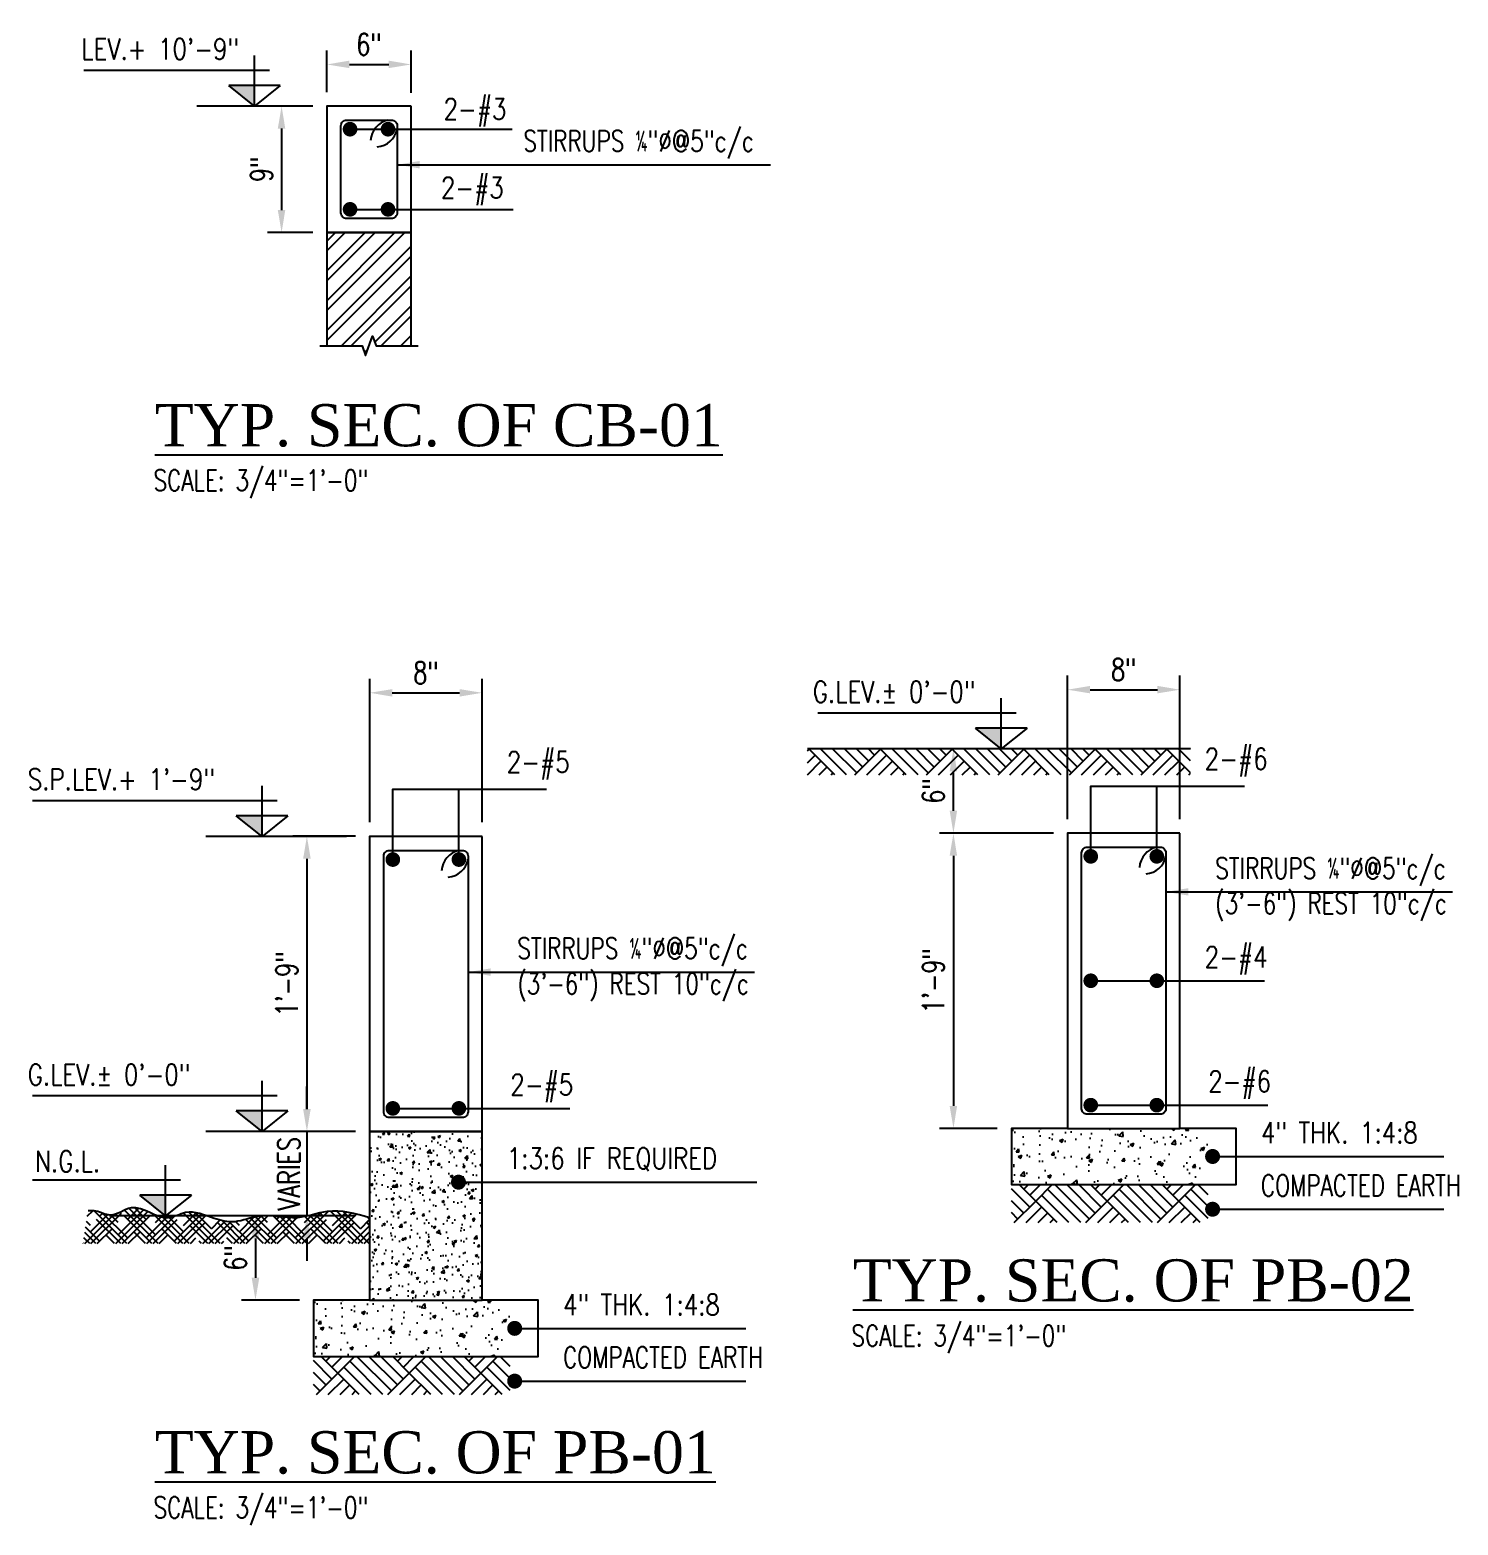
# Model space of a CAD drawing. Header units: inches. Extents: x 295786 to 300745, y 68261 to 70432.
# Drawn here: x 300415.2 to 300516.8, y 69461 to 69567.3 of the extents above; entities that cross this region are included whole.
import ezdxf

# ---------------------------------------------------------------- set-up
doc = ezdxf.new("R2010")
doc.units = ezdxf.units.IN
doc.header["$MEASUREMENT"] = 0
for name, color, linetype in [('A-TYP-DIM', 1, 'Continuous'), ('A-TYP-H-TEXT', 2, 'Continuous'), ('A-TYP-M-BOT-STEEL', 6, 'Continuous'), ('A-TYP-REIN-ARROW', 1, 'Continuous'), ('A-TYP-S-BOT-STEEL', 6, 'Continuous'), ('A-TYP-SECTION', 5, 'Continuous'), ('A-TYP-ST-DONUT', 6, 'Continuous'), ('A-TYP-ST-Hatch', 8, 'Continuous'), ('A-TYP-ST-LEAN', 1, 'Continuous'), ('A-TYP-ST-LEVEL', 1, 'Continuous'), ('A-TYP-ST-TEXT', 2, 'Continuous'), ('HATCH', 7, 'Continuous')]:
    doc.layers.add(name, color=color, linetype=linetype)
doc.styles.add('HADINGS', font='times.ttf')
doc.styles.add('rizwan', font='romans.shx', dxfattribs={"width": 0.75})
doc.styles.add('STYLE4', font='romans.shx')
doc.dimstyles.new('STYLE-64', dxfattribs={"dimscale": 64, "dimtxt": 0.09375, "dimasz": 0.09375, "dimexe": 0.0625, "dimexo": 0.0625, "dimgap": 0.03125, "dimtad": 1, "dimzin": 3, "dimdsep": 46, "dimlunit": 4, "dimtxsty": 'rizwan', "dimcen": 0.125, "dimdle": 4, "dimclrd": 1, "dimclre": 1, "dimclrt": 2, "dimadec": 0, "dimazin": 0, "dimtfac": 0.5, "dimtix": 1, "dimtmove": 2, "dimatfit": 3, "dimfxl": 0, "dimfrac": 1, "dimtolj": 1, "dimtzin": 3, "dimarcsym": 0})

# ---------------------------------------------------------------- blocks, each defined once
blk = doc.blocks.new('*D187')
at = {"layer": 'A-TYP-DIM', "color": 1, "lineweight": -2, "ltscale": 1.5, "transparency": 16777216}
for p, q in [((300439.37, 69510.98), (300439.37, 69521.19)), ((300447.37, 69510.98), (300447.37, 69521.19)), ((300440.97, 69520.19), (300445.77, 69520.19))]:
    blk.add_line(p, q, dxfattribs=at)
at = {"layer": 'A-TYP-DIM', "color": 1, "ltscale": 1.5, "transparency": 16777216}
for points in [[(300440.97, 69520.45), (300440.97, 69519.92), (300439.37, 69520.19)], [(300445.77, 69520.45), (300445.77, 69519.92), (300447.37, 69520.19)]]:
    blk.add_solid(points, dxfattribs=at)
at = {"layer": 'Defpoints', "color": 0, "ltscale": 1.5, "transparency": 16777216}
for p in [(300447.37, 69520.19), (300439.37, 69509.98), (300447.37, 69509.98)]:
    blk.add_point(p, dxfattribs=at)
at = {"layer": 'A-TYP-DIM', "color": 2, "ltscale": 1.5, "transparency": 16777216, "insert": (300443.37, 69521.62), "char_height": 1.562, "attachment_point": 5, "style": 'rizwan'}
blk.add_mtext('\\A1;8"', dxfattribs=at)
blk = doc.blocks.new('*D188')
at = {"layer": 'A-TYP-DIM', "color": 1, "lineweight": -2, "ltscale": 1.5, "transparency": 16777216}
for p, q in [((300438.37, 69509.98), (300433.9, 69509.98)), ((300434.9, 69508.38), (300434.9, 69490.58)), ((300438.37, 69488.98), (300433.9, 69488.98))]:
    blk.add_line(p, q, dxfattribs=at)
at = {"layer": 'A-TYP-DIM', "color": 1, "ltscale": 1.5, "transparency": 16777216}
for points in [[(300434.63, 69508.38), (300435.17, 69508.38), (300434.9, 69509.98)], [(300434.63, 69490.58), (300435.17, 69490.58), (300434.9, 69488.98)]]:
    blk.add_solid(points, dxfattribs=at)
at = {"layer": 'Defpoints', "color": 0, "ltscale": 1.5, "transparency": 16777216}
for p in [(300439.37, 69509.98), (300434.9, 69488.98), (300439.37, 69488.98)]:
    blk.add_point(p, dxfattribs=at)
at = {"layer": 'A-TYP-DIM', "color": 2, "ltscale": 1.5, "transparency": 16777216, "insert": (300433.47, 69499.48), "char_height": 1.562, "attachment_point": 5, "rotation": 90, "style": 'rizwan'}
blk.add_mtext('\\A1;1\'-9"', dxfattribs=at)
blk = doc.blocks.new('*D189')
at = {"layer": 'A-TYP-DIM', "color": 1, "lineweight": -2, "ltscale": 1.5, "transparency": 16777216}
for p, q in [((300434.9, 69490.58), (300434.9, 69492.18)), ((300438.37, 69488.98), (300433.9, 69488.98)), ((300434.9, 69488.98), (300434.9, 69482.98)), ((300438.37, 69482.98), (300433.9, 69482.98)), ((300434.9, 69481.38), (300434.9, 69479.78))]:
    blk.add_line(p, q, dxfattribs=at)
at = {"layer": 'A-TYP-DIM', "color": 1, "ltscale": 1.5, "transparency": 16777216}
for points in [[(300434.63, 69490.58), (300435.17, 69490.58), (300434.9, 69488.98)], [(300434.63, 69481.38), (300435.17, 69481.38), (300434.9, 69482.98)]]:
    blk.add_solid(points, dxfattribs=at)
at = {"layer": 'Defpoints', "color": 0, "ltscale": 1.5, "transparency": 16777216}
for p in [(300439.37, 69488.98), (300434.9, 69482.98), (300439.37, 69482.98)]:
    blk.add_point(p, dxfattribs=at)
at = {"layer": 'A-TYP-DIM', "color": 2, "ltscale": 1.5, "transparency": 16777216, "insert": (300433.62, 69485.98), "char_height": 1.562, "attachment_point": 5, "rotation": 90, "style": 'rizwan'}
blk.add_mtext('\\A1;VARIES', dxfattribs=at)
blk = doc.blocks.new('*D190')
at = {"layer": 'A-TYP-DIM', "color": 1, "lineweight": -2, "ltscale": 1.5, "transparency": 16777216}
for p, q in [((300436.72, 69482.98), (300430.24, 69482.98)), ((300431.24, 69481.38), (300431.24, 69478.58)), ((300434.37, 69476.98), (300430.24, 69476.98))]:
    blk.add_line(p, q, dxfattribs=at)
at = {"layer": 'A-TYP-DIM', "color": 1, "ltscale": 1.5, "transparency": 16777216}
for points in [[(300430.97, 69481.38), (300431.51, 69481.38), (300431.24, 69482.98)], [(300430.97, 69478.58), (300431.51, 69478.58), (300431.24, 69476.98)]]:
    blk.add_solid(points, dxfattribs=at)
at = {"layer": 'Defpoints', "color": 0, "ltscale": 1.5, "transparency": 16777216}
for p in [(300437.72, 69482.98), (300431.24, 69476.98), (300435.37, 69476.98)]:
    blk.add_point(p, dxfattribs=at)
at = {"layer": 'A-TYP-DIM', "color": 2, "ltscale": 1.5, "transparency": 16777216, "insert": (300429.81, 69479.98), "char_height": 1.562, "attachment_point": 5, "rotation": 90, "style": 'rizwan'}
blk.add_mtext('\\A1;6"', dxfattribs=at)
blk = doc.blocks.new('*D191')
at = {"layer": 'A-TYP-DIM', "color": 1, "lineweight": -2, "ltscale": 1.5, "transparency": 16777216}
for p, q in [((300489.03, 69511.2), (300489.03, 69521.41)), ((300497.03, 69511.2), (300497.03, 69521.41)), ((300490.63, 69520.41), (300495.43, 69520.41))]:
    blk.add_line(p, q, dxfattribs=at)
at = {"layer": 'A-TYP-DIM', "color": 1, "ltscale": 1.5, "transparency": 16777216}
for points in [[(300490.63, 69520.68), (300490.63, 69520.15), (300489.03, 69520.41)], [(300495.43, 69520.68), (300495.43, 69520.15), (300497.03, 69520.41)]]:
    blk.add_solid(points, dxfattribs=at)
at = {"layer": 'Defpoints', "color": 0, "ltscale": 1.5, "transparency": 16777216}
for p in [(300497.03, 69520.41), (300489.03, 69510.2), (300497.03, 69510.2)]:
    blk.add_point(p, dxfattribs=at)
at = {"layer": 'A-TYP-DIM', "color": 2, "ltscale": 1.5, "transparency": 16777216, "insert": (300493.03, 69521.84), "char_height": 1.562, "attachment_point": 5, "style": 'rizwan'}
blk.add_mtext('\\A1;8"', dxfattribs=at)
blk = doc.blocks.new('*D192')
at = {"layer": 'A-TYP-DIM', "color": 1, "lineweight": -2, "ltscale": 1.5, "transparency": 16777216}
for p, q in [((300488.03, 69510.2), (300479.91, 69510.2)), ((300480.91, 69508.6), (300480.91, 69490.8)), ((300484.03, 69489.2), (300479.91, 69489.2))]:
    blk.add_line(p, q, dxfattribs=at)
at = {"layer": 'A-TYP-DIM', "color": 1, "ltscale": 1.5, "transparency": 16777216}
for points in [[(300480.64, 69508.6), (300481.17, 69508.6), (300480.91, 69510.2)], [(300480.64, 69490.8), (300481.17, 69490.8), (300480.91, 69489.2)]]:
    blk.add_solid(points, dxfattribs=at)
at = {"layer": 'Defpoints', "color": 0, "ltscale": 1.5, "transparency": 16777216}
for p in [(300489.03, 69510.2), (300480.91, 69489.2), (300485.03, 69489.2)]:
    blk.add_point(p, dxfattribs=at)
at = {"layer": 'A-TYP-DIM', "color": 2, "ltscale": 1.5, "transparency": 16777216, "insert": (300479.48, 69499.7), "char_height": 1.562, "attachment_point": 5, "rotation": 90, "style": 'rizwan'}
blk.add_mtext('\\A1;1\'-9"', dxfattribs=at)
blk = doc.blocks.new('*D88')
at = {"layer": 'A-TYP-DIM', "color": 1, "lineweight": -2, "ltscale": 1.5, "transparency": 16777216}
for p, q in [((300484.27, 69516.2), (300479.91, 69516.2)), ((300480.91, 69511.8), (300480.91, 69514.6))]:
    blk.add_line(p, q, dxfattribs=at)
at = {"layer": 'A-TYP-DIM', "color": 1, "ltscale": 1.5, "transparency": 16777216}
for points in [[(300480.64, 69514.6), (300481.17, 69514.6), (300480.91, 69516.2)], [(300480.64, 69511.8), (300481.17, 69511.8), (300480.91, 69510.2)]]:
    blk.add_solid(points, dxfattribs=at)
at = {"layer": 'Defpoints', "color": 0, "ltscale": 1.5, "transparency": 16777216}
for p in [(300480.91, 69516.2), (300485.27, 69516.2), (300480.91, 69510.2)]:
    blk.add_point(p, dxfattribs=at)
at = {"layer": 'A-TYP-DIM', "color": 2, "ltscale": 1.5, "transparency": 16777216, "insert": (300479.48, 69513.2), "char_height": 1.562, "attachment_point": 5, "rotation": 90, "style": 'rizwan'}
blk.add_mtext('\\A1;6"', dxfattribs=at)
blk = doc.blocks.new('*D90')
at = {"layer": 'A-TYP-DIM', "color": 1, "lineweight": -2, "ltscale": 1.5, "transparency": 16777216}
for p, q in [((300436.32, 69562.93), (300436.32, 69565.89)), ((300442.32, 69562.88), (300442.32, 69565.89)), ((300437.92, 69564.89), (300440.72, 69564.89))]:
    blk.add_line(p, q, dxfattribs=at)
at = {"layer": 'A-TYP-DIM', "color": 1, "ltscale": 1.5, "transparency": 16777216}
for points in [[(300437.92, 69565.16), (300437.92, 69564.63), (300436.32, 69564.89)], [(300440.72, 69565.16), (300440.72, 69564.63), (300442.32, 69564.89)]]:
    blk.add_solid(points, dxfattribs=at)
at = {"layer": 'Defpoints', "color": 0, "ltscale": 1.5, "transparency": 16777216}
for p in [(300442.32, 69564.89), (300436.32, 69561.93), (300442.32, 69561.88)]:
    blk.add_point(p, dxfattribs=at)
at = {"layer": 'A-TYP-DIM', "color": 2, "ltscale": 1.5, "transparency": 16777216, "insert": (300439.32, 69566.32), "char_height": 1.562, "attachment_point": 5, "style": 'rizwan'}
blk.add_mtext('\\A1;6"', dxfattribs=at)
blk = doc.blocks.new('*D91')
at = {"layer": 'A-TYP-DIM', "color": 1, "lineweight": -2, "ltscale": 1.5, "transparency": 16777216}
for p, q in [((300435.32, 69561.93), (300432.1, 69561.93)), ((300433.1, 69560.33), (300433.1, 69554.53)), ((300435.32, 69552.93), (300432.1, 69552.93))]:
    blk.add_line(p, q, dxfattribs=at)
at = {"layer": 'A-TYP-DIM', "color": 1, "ltscale": 1.5, "transparency": 16777216}
for points in [[(300432.83, 69560.33), (300433.36, 69560.33), (300433.1, 69561.93)], [(300432.83, 69554.53), (300433.36, 69554.53), (300433.1, 69552.93)]]:
    blk.add_solid(points, dxfattribs=at)
at = {"layer": 'Defpoints', "color": 0, "ltscale": 1.5, "transparency": 16777216}
for p in [(300436.32, 69561.93), (300433.1, 69552.93), (300436.32, 69552.93)]:
    blk.add_point(p, dxfattribs=at)
at = {"layer": 'A-TYP-DIM', "color": 2, "ltscale": 1.5, "transparency": 16777216, "insert": (300431.67, 69557.43), "char_height": 1.562, "attachment_point": 5, "rotation": 90, "style": 'rizwan'}
blk.add_mtext('\\A1;9"', dxfattribs=at)

msp = doc.modelspace()

# ---------------------------------------------------------------- hatches: boundary and pattern name
at = {"layer": 'A-TYP-ST-Hatch', "linetype": 'Continuous', "ltscale": 1.5}
h = msp.add_hatch(dxfattribs=at)
h.set_pattern_fill('AR-PARQ1', color=256, scale=0.3, angle=45, style=0)
h.set_pattern_definition([(135, (-416337.938, -294118.0093), (-5.091168825, 4e-16), [3.6, -3.6]), (135, (-416337.514, -294117.585), (-5.091168825, 4e-16), [3.6, -3.6]), (135, (-416337.0896, -294117.1608), (-5.091168825, 4e-16), [3.6, -3.6]), (135, (-416336.6654, -294116.7365), (-5.091168825, 4e-16), [3.6, -3.6]), (135, (-416336.241, -294116.3123), (-5.091168825, 4e-16), [3.6, -3.6]), (135, (-416335.817, -294115.888), (-5.091168825, 4e-16), [3.6, -3.6]), (135, (-416335.3926, -294115.4637), (-5.091168825, 4e-16), [3.6, -3.6]), (45, (-416340.4838, -294115.4637), (5.091168825, -4e-16), [3.6, -3.6]), (45, (-416340.908, -294115.0395), (5.091168825, -4e-16), [3.6, -3.6]), (45, (-416341.3323, -294114.6152), (5.091168825, -4e-16), [3.6, -3.6]), (45, (-416341.7565, -294114.191), (5.091168825, -4e-16), [3.6, -3.6]), (45, (-416342.1808, -294113.7667), (5.091168825, -4e-16), [3.6, -3.6]), (45, (-416342.605, -294113.3424), (5.091168825, -4e-16), [3.6, -3.6]), (45, (-416343.0293, -294112.918), (5.091168825, -4e-16), [3.6, -3.6])])
h.paths.add_polyline_path([(300470.5130421, 69516.20421245), (300497.78006566, 69516.20421245), (300497.78006566, 69514.35829706), (300470.5130421, 69514.35829706)])
h = msp.add_hatch(dxfattribs=at)
h.set_pattern_fill('AR-CONC', color=256, scale=0.25, style=0)
h.set_pattern_definition([(50, (300422.8031, 69506.976), (1.79315, -0.15688), [0.1875, -2.0625]), (355, (300422.8031, 69506.976), (-0.34688, 1.88048), [0.15, -1.65]), (100.4514, (300422.9525, 69506.963), (1.44627, 1.7236), [0.15935, -1.752855]), (46.184, (300422.803, 69507.476), (2.6681, -0.4138), [0.28125, -3.09375]), (96.6356, (300423.0254, 69507.4415), (2.33666, 2.4353), [0.23903, -2.62928]), (351.184, (300422.803, 69507.476), (2.33665, 2.4353), [0.225, -2.475]), (21, (300423.0531, 69507.351), (1.49227, -1.00655), [0.1875, -2.0625]), (326, (300423.0531, 69507.351), (0.60829, 1.812875), [0.15, -1.65]), (71.4514, (300423.1775, 69507.2671), (2.10056, 0.80633), [0.15935, -1.752855]), (37.5, (300422.8031, 69506.976), (0.0304, 0.832235), [0, -1.63, 0, -1.675, 0, -1.65625]), (7.5, (300422.8031, 69506.976), (0.657674, 0.98603), [0, -0.955, 0, -1.5925, 0, -0.63125]), (327.5, (300422.2456, 69506.976), (1.334556, -0.056387), [0, -0.625, 0, -1.95, 0, -2.5875]), (317.5, (300421.9956, 69506.976), (1.457965, 0.250262), [0, -0.8125, 0, -1.295, 0, -1.8375])])
h.paths.add_polyline_path([(300439.36573474, 69476.97600903), (300447.36573474, 69476.97600903), (300447.36573474, 69488.97600903), (300439.36573474, 69488.97600903)])
h = msp.add_hatch(dxfattribs=at)
h.set_pattern_fill('AR-CONC', color=256, scale=0.35, style=0)
h.set_pattern_definition([(50, (300474.031, 69522.2042), (2.51041, -0.21963), [0.2625, -2.8875]), (355, (300474.031, 69522.2042), (-0.48563, 2.63267), [0.21, -2.31]), (100.4514, (300474.2403, 69522.186), (2.02478, 2.41304), [0.22309, -2.454]), (46.184, (300474.031, 69522.9042), (3.73534, -0.57932), [0.39375, -4.33125]), (96.636, (300474.3424, 69522.856), (3.27132, 3.4094), [0.33464, -3.681]), (351.184, (300474.031, 69522.9042), (3.27132, 3.4094), [0.315, -3.465]), (21, (300474.381, 69522.7292), (2.08917, -1.40917), [0.2625, -2.8875]), (326, (300474.381, 69522.7292), (0.8516, 2.53803), [0.21, -2.31]), (71.4514, (300474.5552, 69522.6118), (2.94078, 1.12886), [0.22309, -2.454]), (37.5, (300474.0311, 69522.2042), (0.04256, 1.165128), [0, -2.282, 0, -2.345, 0, -2.31875]), (7.5, (300474.0311, 69522.2042), (0.920743, 1.38044), [0, -1.337, 0, -2.2295, 0, -0.88375]), (327.5, (300473.2506, 69522.2042), (1.868379, -0.078942), [0, -0.875, 0, -2.73, 0, -3.6225]), (317.5, (300472.9006, 69522.2042), (2.04115, 0.35037), [0, -1.1375, 0, -1.813, 0, -2.5725])])
h.paths.add_polyline_path([(300499.03108128, 69485.20421245), (300499.03108128, 69489.20421245), (300495.03108128, 69489.20421245), (300489.03108128, 69489.20421245), (300485.03108128, 69489.20421245), (300485.03108128, 69485.20421245)])
h = msp.add_hatch(dxfattribs=at)
h.set_pattern_fill('AR-PARQ1', color=256, scale=0.3, angle=45, style=0)
h.set_pattern_definition([(135, (300474.031, 69522.2042), (-5.09117, 4e-16), [3.6, -3.6]), (135, (300474.4553, 69522.6285), (-5.09117, 4e-16), [3.6, -3.6]), (135, (300474.8796, 69523.0527), (-5.09117, 4e-16), [3.6, -3.6]), (135, (300475.304, 69523.477), (-5.09117, 4e-16), [3.6, -3.6]), (135, (300475.728, 69523.9013), (-5.09117, 4e-16), [3.6, -3.6]), (135, (300476.1524, 69524.3255), (-5.09117, 4e-16), [3.6, -3.6]), (135, (300476.5767, 69524.7498), (-5.09117, 4e-16), [3.6, -3.6]), (45, (300471.4855, 69524.7498), (5.09117, -4e-16), [3.6, -3.6]), (45, (300471.0612, 69525.174), (5.09117, -4e-16), [3.6, -3.6]), (45, (300470.637, 69525.5983), (5.09117, -4e-16), [3.6, -3.6]), (45, (300470.2127, 69526.0226), (5.09117, -4e-16), [3.6, -3.6]), (45, (300469.7884, 69526.447), (5.09117, -4e-16), [3.6, -3.6]), (45, (300469.364, 69526.871), (5.09117, -4e-16), [3.6, -3.6]), (45, (300468.94, 69527.2954), (5.09117, -4e-16), [3.6, -3.6])])
h.paths.add_polyline_path([(300485.03108128, 69482.50307369), (300499.03108128, 69482.50307369), (300499.03108128, 69485.20421245), (300485.03108128, 69485.20421245)])
h = msp.add_hatch(dxfattribs=at)
h.set_pattern_fill('AR-CONC', color=256, scale=0.35, style=0)
h.set_pattern_definition([(50, (300424.3657, 69509.976), (2.51041, -0.21963), [0.2625, -2.8875]), (355, (300424.3657, 69509.976), (-0.48563, 2.63267), [0.21, -2.31]), (100.4514, (300424.575, 69509.9577), (2.02478, 2.41304), [0.22309, -2.454]), (46.184, (300424.3657, 69510.676), (3.73534, -0.57932), [0.39375, -4.33125]), (96.636, (300424.677, 69510.6277), (3.27132, 3.4094), [0.33464, -3.681]), (351.184, (300424.3657, 69510.676), (3.27132, 3.4094), [0.315, -3.465]), (21, (300424.7157, 69510.501), (2.08917, -1.40917), [0.2625, -2.8875]), (326, (300424.7157, 69510.501), (0.8516, 2.53803), [0.21, -2.31]), (71.4514, (300424.8898, 69510.3836), (2.94078, 1.12886), [0.22309, -2.454]), (37.5, (300424.3657, 69509.976), (0.04256, 1.165128), [0, -2.282, 0, -2.345, 0, -2.31875]), (7.5, (300424.3657, 69509.976), (0.920743, 1.38044), [0, -1.337, 0, -2.2295, 0, -0.88375]), (327.5, (300423.5852, 69509.976), (1.868379, -0.078942), [0, -0.875, 0, -2.73, 0, -3.6225]), (317.5, (300423.2352, 69509.976), (2.04115, 0.35037), [0, -1.1375, 0, -1.813, 0, -2.5725])])
h.paths.add_polyline_path([(300449.36573474, 69472.97600903), (300449.36573474, 69476.97600903), (300445.36573474, 69476.97600903), (300439.36573474, 69476.97600903), (300435.36573474, 69476.97600903), (300435.36573474, 69472.97600903)])
h = msp.add_hatch(dxfattribs=at)
h.set_pattern_fill('AR-PARQ1', color=256, scale=0.3, angle=45, style=0)
h.set_pattern_definition([(135, (300424.3657, 69509.976), (-5.09117, 4e-16), [3.6, -3.6]), (135, (300424.79, 69510.4003), (-5.09117, 4e-16), [3.6, -3.6]), (135, (300425.2143, 69510.8245), (-5.09117, 4e-16), [3.6, -3.6]), (135, (300425.6385, 69511.2488), (-5.09117, 4e-16), [3.6, -3.6]), (135, (300426.0628, 69511.673), (-5.09117, 4e-16), [3.6, -3.6]), (135, (300426.487, 69512.0973), (-5.09117, 4e-16), [3.6, -3.6]), (135, (300426.9113, 69512.5216), (-5.09117, 4e-16), [3.6, -3.6]), (45, (300421.82, 69512.5216), (5.09117, -4e-16), [3.6, -3.6]), (45, (300421.396, 69512.946), (5.09117, -4e-16), [3.6, -3.6]), (45, (300420.9716, 69513.37), (5.09117, -4e-16), [3.6, -3.6]), (45, (300420.5474, 69513.7944), (5.09117, -4e-16), [3.6, -3.6]), (45, (300420.123, 69514.2186), (5.09117, -4e-16), [3.6, -3.6]), (45, (300419.699, 69514.643), (5.09117, -4e-16), [3.6, -3.6]), (45, (300419.2746, 69515.067), (5.09117, -4e-16), [3.6, -3.6])])
h.paths.add_polyline_path([(300435.36573474, 69470.27487027), (300449.36573474, 69470.27487027), (300449.36573474, 69472.97600903), (300435.36573474, 69472.97600903)])
at = {"layer": 'A-TYP-ST-LEAN', "linetype": 'Continuous', "ltscale": 1.5}
h = msp.add_hatch(dxfattribs=at)
h.set_pattern_fill('HOUND', color=256, scale=5, angle=45, style=0)
h.set_pattern_definition([(45, (300422.8031, 69508.58345), (0.6629126, 1.1048543), [5, -2.5]), (135, (300422.8031, 69508.58345), (0.6629126, -1.1048543), [5, -2.5])])
edge = h.paths.add_edge_path()
edge.add_spline(control_points=[(300439.36573474, 69482.84720015), (300438.3551614, 69483.1297225), (300436.62419442, 69483.6136427), (300434.06403772, 69482.53465597), (300431.78702899, 69483.27844508), (300429.86764756, 69482.3930304), (300428.09774101, 69482.79191418), (300426.51274593, 69483.54276188), (300424.59008473, 69482.31858891), (300422.75390262, 69484.21985996), (300421.07423638, 69482.72766791), (300420.06130091, 69483.36029044), (300419.52142399, 69483.34639088), (300419.33557753, 69483.34160611)], knot_values=[0, 0, 0, 0, 3.0476345296, 5.2201602257, 7.9377613365, 9.7410584152, 11.2002665549, 13.2877072279, 14.5522682211, 17.3026833126, 18.8737387301, 19.9308562478, 20.4857846412, 20.4857846412, 20.4857846412, 20.4857846412], degree=3, periodic=0)
edge.add_line((300419.33557753, 69483.34160611), (300418.96135176, 69481.00872202))
edge.add_line((300418.96135176, 69481.00872202), (300439.36573474, 69481.00872202))
edge.add_line((300439.36573474, 69481.00872202), (300439.36573474, 69482.84720015))
at = {"layer": 'A-TYP-ST-LEVEL', "linetype": 'Continuous', "ltscale": 1.5}
for points in [[(300431.16716604, 69563.398058), (300429.33752178, 69563.398058), (300431.16716604, 69561.93341701)], [(300484.31506296, 69517.66885345), (300482.4854187, 69517.66885345), (300484.31506296, 69516.20421245)], [(300431.70683574, 69511.44065003), (300429.87719148, 69511.44065003), (300431.70683574, 69509.97600903)], [(300431.70683574, 69490.44065003), (300429.87719148, 69490.44065003), (300431.70683574, 69488.97600903)], [(300424.84769585, 69484.44065003), (300423.01805159, 69484.44065003), (300424.84769585, 69482.97600903)]]:
    msp.add_hatch(color=256, dxfattribs=at).paths.add_polyline_path(points)
at = {"layer": 'HATCH'}
h = msp.add_hatch(dxfattribs=at)
h.set_pattern_fill('ANSI32', color=256, scale=4, style=0)
h.set_pattern_definition([(45, (-416445.7641, -294066.2801), (-1.0606601718, 1.0606601718), []), (45, (-416445.057, -294066.2801), (-1.0606601718, 1.0606601718), [])])
h.paths.add_polyline_path([(300442.32102083, 69552.93341701), (300436.32102083, 69552.93341701), (300436.32102083, 69544.87428643), (300438.82102083, 69544.87428643), (300439.07102083, 69544.18741708), (300439.57102083, 69545.56115579), (300439.82102083, 69544.87428643), (300442.32102083, 69544.87428643)])

# ---------------------------------------------------------------- linework, layer by layer
at = {"layer": 'A-TYP-M-BOT-STEEL'}
for points in [[(300437.72102083, 69560.93341701), (300440.92102083, 69560.93341701, -0.4142135624), (300441.32102083, 69560.53341701), (300441.32102083, 69554.33341701, -0.4142135624), (300440.92102083, 69553.93341701), (300437.72102083, 69553.93341701, -0.4142135624), (300437.32102083, 69554.33341701), (300437.32102083, 69560.53341701, -0.4142135624)], [(300440.76573474, 69508.97600903), (300445.96573474, 69508.97600903, -0.4142135624), (300446.36573474, 69508.57600903), (300446.36573474, 69490.37600903, -0.4142135624), (300445.96573474, 69489.97600903), (300440.76573474, 69489.97600903, -0.4142135624), (300440.36573474, 69490.37600903), (300440.36573474, 69508.57600903, -0.4142135624)], [(300490.43108128, 69509.20421245), (300495.63108128, 69509.20421245, -0.4142135624), (300496.03108128, 69508.80421245), (300496.03108128, 69490.60421245, -0.4142135624), (300495.63108128, 69490.20421245), (300490.43108128, 69490.20421245, -0.4142135624), (300490.03108128, 69490.60421245), (300490.03108128, 69508.80421245, -0.4142135624)]]:
    msp.add_lwpolyline(points, format="xyb", close=True, dxfattribs=at)
at = {"layer": 'A-TYP-REIN-ARROW'}
for points in [[(300437.97102083, 69560.28341701), (300449.50416918, 69560.28341701)], [(300437.97102083, 69554.58341701), (300449.57517539, 69554.58341701)], [(300441.01573474, 69508.32600903), (300441.01573474, 69513.32600903), (300451.9604247, 69513.32600903)], [(300445.71573474, 69508.32600903), (300445.71573474, 69513.32600903), (300451.4604247, 69513.32600903)], [(300490.68108128, 69508.55421245), (300490.68108128, 69513.55421245), (300501.62577123, 69513.55421245)], [(300495.38108128, 69508.55421245), (300495.38108128, 69513.55421245), (300501.12577124, 69513.55421245)], [(300490.43108128, 69499.70421245), (300503.03523584, 69499.70421245)], [(300441.01573474, 69490.62600903), (300453.6198893, 69490.62600903)], [(300490.68108128, 69490.85421245), (300503.28523584, 69490.85421245)]]:
    msp.add_lwpolyline(points, dxfattribs=at)
at = {"layer": 'A-TYP-S-BOT-STEEL'}
for centre, start, end in [((300441.01821493, 69559.38718284), 102.655389473, 176.2708822434), ((300439.76733786, 69560.61073414), 274.9945315808, 348.6100243535), ((300446.06292884, 69507.42977486), 102.655389473, 176.2708822434), ((300495.72827537, 69507.65797829), 102.655389473, 176.2708822434), ((300444.81205176, 69508.65332616), 274.9945315808, 348.6100243535), ((300494.4773983, 69508.88152958), 274.9945315808, 348.6100243535)]:
    msp.add_arc(centre, 1.58473463, start, end, dxfattribs=at)
at = {"layer": 'A-TYP-SECTION'}
for points in [[(300442.32102083, 69561.93341701), (300436.32102083, 69561.93341701), (300436.32102083, 69552.93341701), (300442.32102083, 69552.93341701), (300442.32102083, 69561.93341701)], [(300447.36573474, 69509.97600903), (300439.36573474, 69509.97600903), (300439.36573474, 69488.97600903), (300447.36573474, 69488.97600903), (300447.36573474, 69509.97600903)], [(300497.03108128, 69510.20421245), (300489.03108128, 69510.20421245), (300489.03108128, 69489.20421245), (300497.03108128, 69489.20421245), (300497.03108128, 69510.20421245)], [(300447.36573474, 69488.97600903), (300439.36573474, 69488.97600903), (300439.36573474, 69476.97600903), (300447.36573474, 69476.97600903), (300447.36573474, 69488.97600903)]]:
    msp.add_lwpolyline(points, close=True, dxfattribs=at)
at = {"layer": 'A-TYP-SECTION', "color": 3}
msp.add_lwpolyline([(300442.32102083, 69544.87428643), (300442.32102083, 69552.93341701), (300436.32102083, 69552.93341701), (300436.32102083, 69544.87428643)], dxfattribs=at)
at = {"layer": 'A-TYP-ST-DONUT', "linetype": 'Continuous', "ltscale": 1.5, "const_width": 0.52083333}
for points in [[(300438.2314375, 69560.28341701, -1), (300437.71060416, 69560.28341701, -1)], [(300440.9314375, 69560.28341701, -1), (300440.41060416, 69560.28341701, -1)], [(300438.2314375, 69554.58341701, -1), (300437.71060416, 69554.58341701, -1)], [(300440.9314375, 69554.58341701, -1), (300440.41060416, 69554.58341701, -1)], [(300441.27615141, 69508.32600903, -1), (300440.75531807, 69508.32600903, -1)], [(300445.97615141, 69508.32600903, -1), (300445.45531807, 69508.32600903, -1)], [(300490.94149794, 69508.55421245, -1), (300490.42066461, 69508.55421245, -1)], [(300495.64149794, 69508.55421245, -1), (300495.12066461, 69508.55421245, -1)], [(300490.94149794, 69499.70421245, 1), (300490.42066461, 69499.70421245, 1)], [(300495.12066461, 69499.70421245, -1), (300495.64149794, 69499.70421245, -1)], [(300441.27615141, 69490.62600903, 1), (300440.75531807, 69490.62600903, 1)], [(300445.45531807, 69490.62600903, -1), (300445.9761514, 69490.62600903, -1)], [(300490.94149794, 69490.85421245, 1), (300490.42066461, 69490.85421245, 1)], [(300495.12066461, 69490.85421245, -1), (300495.64149794, 69490.85421245, -1)]]:
    msp.add_lwpolyline(points, format="xyb", close=True, dxfattribs=at)
at = {"layer": 'A-TYP-ST-LEAN', "linetype": 'Continuous', "ltscale": 1.5}
for points in [[(300489.03108128, 69489.20421245), (300485.03108128, 69489.20421245), (300485.03108128, 69485.20421245), (300501.03108128, 69485.20421245), (300501.03108128, 69489.20421245), (300497.03108128, 69489.20421245)], [(300439.36573474, 69476.97600903), (300435.36573474, 69476.97600903), (300435.36573474, 69472.97600903), (300451.36573474, 69472.97600903), (300451.36573474, 69476.97600903), (300447.36573474, 69476.97600903)]]:
    msp.add_lwpolyline(points, dxfattribs=at)
msp.add_spline([(300439.36573474, 69482.84720015), (300436.35014182, 69483.28796721), (300434.22279787, 69482.84720015), (300431.50740141, 69482.95664341), (300429.74737462, 69482.56397808), (300428.30641123, 69482.79400618), (300426.26034144, 69483.20753606), (300425.05279189, 69482.83211818), (300422.3949827, 69483.53981408), (300420.90816596, 69483.03227975), (300419.88993079, 69483.31634767), (300419.33557753, 69483.34160611)], degree=3, dxfattribs=at)
at = {"layer": 'A-TYP-ST-LEVEL', "color": 3, "linetype": 'Continuous', "ltscale": 1.5}
for p, q in [((300431.16716604, 69561.93341701), (300431.16716604, 69565.53139149)), ((300432.23383278, 69564.46472474), (300419.02380979, 69564.46472474)), ((300432.9968103, 69563.398058), (300429.33752178, 69563.398058)), ((300432.9968103, 69563.398058), (300431.16716604, 69561.93341701)), ((300434.67530956, 69561.93341701), (300427.06653576, 69561.93341701)), ((300484.31506296, 69516.20421245), (300484.31506296, 69519.80218693)), ((300485.3817297, 69518.73552019), (300471.25145389, 69518.73552019)), ((300486.14470722, 69517.66885345), (300482.4854187, 69517.66885345)), ((300486.14470722, 69517.66885345), (300484.31506296, 69516.20421245)), ((300497.78006566, 69516.20421245), (300470.5130421, 69516.20421245)), ((300497.78006566, 69516.20421245), (300477.37218199, 69516.20421245)), ((300431.70683574, 69509.97600903), (300431.70683574, 69513.57398351)), ((300432.77350248, 69512.50731677), (300415.38480347, 69512.50731677)), ((300433.53648, 69511.44065003), (300429.87719148, 69511.44065003)), ((300433.53648, 69511.44065003), (300431.70683574, 69509.97600903)), ((300437.72002347, 69509.97600903), (300427.70683546, 69509.97600903)), ((300431.70683574, 69488.97600903), (300431.70683574, 69492.57398351)), ((300432.77350248, 69491.50731677), (300415.38480347, 69491.50731677)), ((300433.53648, 69490.44065003), (300429.87719148, 69490.44065003)), ((300433.53648, 69490.44065003), (300431.70683574, 69488.97600903)), ((300437.72002347, 69488.97600903), (300427.70683546, 69488.97600903)), ((300424.84769585, 69482.97600903), (300424.84769585, 69486.57398351)), ((300425.91436259, 69485.50731677), (300415.38480347, 69485.50731677)), ((300426.67734011, 69484.44065003), (300423.01805159, 69484.44065003)), ((300426.67734011, 69484.44065003), (300424.84769585, 69482.97600903)), ((300437.72002347, 69482.97600903), (300420.84769557, 69482.97600903))]:
    msp.add_line(p, q, dxfattribs=at)
at = {"layer": 'A-TYP-ST-LEVEL', "linetype": 'Continuous', "ltscale": 1.5}
for p, q in [((300431.16716604, 69561.93341701), (300429.33752178, 69563.398058)), ((300484.31506296, 69516.20421245), (300482.4854187, 69517.66885345)), ((300431.70683574, 69509.97600903), (300429.87719148, 69511.44065003)), ((300431.70683574, 69488.97600903), (300429.87719148, 69490.44065003)), ((300424.84769585, 69482.97600903), (300423.01805159, 69484.44065003))]:
    msp.add_line(p, q, dxfattribs=at)
at = {"layer": 'HATCH', "color": 1, "linetype": 'Continuous'}
msp.add_lwpolyline([(300435.82102083, 69544.87428643), (300438.82102083, 69544.87428643), (300439.07102083, 69544.18741708), (300439.57102083, 69545.56115579), (300439.82102083, 69544.87428643), (300442.82102083, 69544.87428643)], dxfattribs=at)

# ---------------------------------------------------------------- texts
at = {"layer": 'A-TYP-H-TEXT', "color": 5, "style": 'HADINGS'}
for s, p in [('%%UTYP. SEC. OF CB-01', (300424.08235176, 69537.72900747)), ('%%UTYP. SEC. OF PB-02', (300473.7476983, 69476.89075293)), ('%%UTYP. SEC. OF PB-01', (300424.08235176, 69464.66254951))]:
    msp.add_text(s, height=3, dxfattribs=at).set_placement(p)
at = {"layer": 'A-TYP-H-TEXT', "style": 'rizwan', "width": 0.75}
for p in [(300423.98397712, 69534.54634259), (300473.64932365, 69473.70808805), (300423.98397712, 69461.47988463)]:
    msp.add_text('SCALE: 3/4"=1\'-0"', height=1.5, dxfattribs=at).set_placement(p)
at = {"layer": 'A-TYP-ST-LEVEL', "color": 2, "style": 'STYLE4', "width": 0.8}
for s, p in [('LEV.+ 10\'-9"', (300418.85284835, 69565.23952227)), ('G.LEV.%%P 0\'-0"', (300470.89994275, 69519.51031771)), ('S.P.LEV.+ 1\'-9"', (300415.03329234, 69513.28211429)), ('G.LEV.%%P 0\'-0"', (300415.03329234, 69492.28211429)), ('N.G.L.', (300415.55700942, 69486.10891427))]:
    msp.add_text(s, height=1.5, dxfattribs=at).set_placement(p)
at = {"layer": 'A-TYP-ST-TEXT', "linetype": 'Continuous', "style": 'rizwan', "width": 0.8}
for s, p in [('2-#3', (300444.62901971, 69560.97554751)), ('2-#3', (300444.43767883, 69555.36954655)), ('2-#5', (300449.12664225, 69514.51581156)), ('2-#6', (300498.79198879, 69514.74401498)), ('2-#4', (300498.79198879, 69500.64401498)), ('2-#5', (300449.37664225, 69491.56581156)), ('2-#6', (300499.04198879, 69491.79401498)), ('4" THK. 1:4:8', (300502.79198879, 69488.14401498)), ('1:3:6 IF REQUIRED', (300449.12664226, 69486.31462913)), ('4" THK. 1:4:8', (300453.12664226, 69475.91581156))]:
    msp.add_text(s, height=1.5, dxfattribs=at).set_placement(p)
at = {"layer": 'A-TYP-ST-TEXT', "char_height": 1.5, "attachment_point": 1, "style": 'rizwan'}
for s, insert, width in [('STIRRUPS ¼"%%C@5"c/c ', (300450.30132292, 69560.18827081), 22.5941921063), ('STIRRUPS ¼"%%C@5"c/c  (3\'-6") REST 10"c/c', (300499.5374257, 69508.45906626), 22.5941921063), ('STIRRUPS ¼"%%C@5"c/c  (3\'-6") REST 10"c/c', (300449.87207917, 69502.75239697), 22.5941921063), ('COMPACTED EARTH ', (300502.79198879, 69485.88940106), 18.330684072), ('COMPACTED EARTH ', (300453.12664226, 69473.66119764), 18.330684072)]:
    msp.add_mtext(s, dxfattribs=dict(at, insert=insert, width=width))

# ---------------------------------------------------------------- dimensions: what is measured, and where the dimension line sits
at = {"layer": 'A-TYP-DIM', "ltscale": 1.5}
for base, p1, p2, picture, middle in [((300442.32102083, 69564.8929634), (300436.32102083, 69561.93341701), (300442.32102083, 69561.88018315), '*D90', (300439.32102083, 69566.32302293)), ((300447.36573474, 69520.18607188), (300439.36573474, 69509.97600903), (300447.36573474, 69509.97600903), '*D187', (300443.36573474, 69521.6161314)), ((300497.03108128, 69520.4142753), (300489.03108128, 69510.20421245), (300497.03108128, 69510.20421245), '*D191', (300493.03108128, 69521.84433482))]:
    dim = msp.add_linear_dim(base=base, p1=p1, p2=p2, dimstyle='STYLE-64', override={"dimscale": 16, "dimtxt": 0.097656, "dimasz": 0.1, "dimtmove": 0, "dimatfit": 2}, dxfattribs=at)
    dim.commit()
    dim.dimension.update_dxf_attribs({"geometry": picture, "text_midpoint": middle})
for base, p1, p2, picture, middle in [((300433.09705009, 69552.93341701), (300436.32102083, 69561.93341701), (300436.32102083, 69552.93341701), '*D91', (300431.66699057, 69557.43341701)), ((300480.90608128, 69516.20421245), (300480.90608128, 69510.20421245), (300485.27074301, 69516.20421245), '*D88', (300479.47602175, 69513.20421245)), ((300434.89883374, 69488.97600903), (300439.36573474, 69509.97600903), (300439.36573474, 69488.97600903), '*D188', (300433.46877421, 69499.47600903)), ((300480.90608128, 69489.20421245), (300489.03108128, 69510.20421245), (300485.03108128, 69489.20421245), '*D192', (300479.47602175, 69499.70421245)), ((300431.24073474, 69476.97600903), (300437.72002347, 69482.97600903), (300435.36573474, 69476.97600903), '*D190', (300429.81067521, 69479.97600903))]:
    dim = msp.add_linear_dim(base=base, p1=p1, p2=p2, angle=90, dimstyle='STYLE-64', override={"dimscale": 16, "dimtxt": 0.097656, "dimasz": 0.1, "dimtmove": 0, "dimatfit": 2}, dxfattribs=at)
    dim.commit()
    dim.dimension.update_dxf_attribs({"geometry": picture, "text_midpoint": middle})
dim = msp.add_linear_dim(base=(300434.89883374, 69482.97600903), p1=(300439.36573474, 69488.97600903), p2=(300439.36573474, 69482.97600903), angle=90, text='VARIES', dimstyle='STYLE-64', override={"dimscale": 16, "dimtxt": 0.097656, "dimasz": 0.1, "dimtmove": 0, "dimatfit": 2}, dxfattribs=at)
dim.commit()
dim.dimension.update_dxf_attribs({"geometry": '*D189', "text_midpoint": (300433.61758374, 69485.97600903)})

# ---------------------------------------------------------------- leaders
for points in [[(300499.35180382, 69487.20421245), (300515.79988901, 69487.20421245)], [(300445.68645728, 69485.3748266), (300466.91410633, 69485.3748266)], [(300499.35180382, 69483.44959854), (300515.79988901, 69483.44959854)], [(300449.68645728, 69474.97600903), (300466.13454247, 69474.97600903)], [(300449.68645728, 69471.22139511), (300466.13454247, 69471.22139511)]]:
    msp.add_leader(points, dimstyle='STYLE-64', override={"dimscale": 16, "dimtxt": 0.097656, "dimasz": 0.066667, "dimtmove": 0, "dimatfit": 2, "dimldrblk": 'Dot'}, dxfattribs=at)
at = {"layer": 'A-TYP-REIN-ARROW'}
for points in [[(300441.32102083, 69557.75669052), (300467.89871831, 69557.75669052)], [(300496.03108128, 69506.02748596), (300516.41828053, 69506.02748596)], [(300446.36573474, 69500.32081668), (300466.752934, 69500.32081668)]]:
    msp.add_leader(points, dimstyle='STYLE-64', override={"dimscale": 16, "dimtxt": 0.097656, "dimasz": 0.1, "dimexo": 0, "dimtmove": 0, "dimatfit": 2}, dxfattribs=at)

doc.saveas('drawing.dxf')
